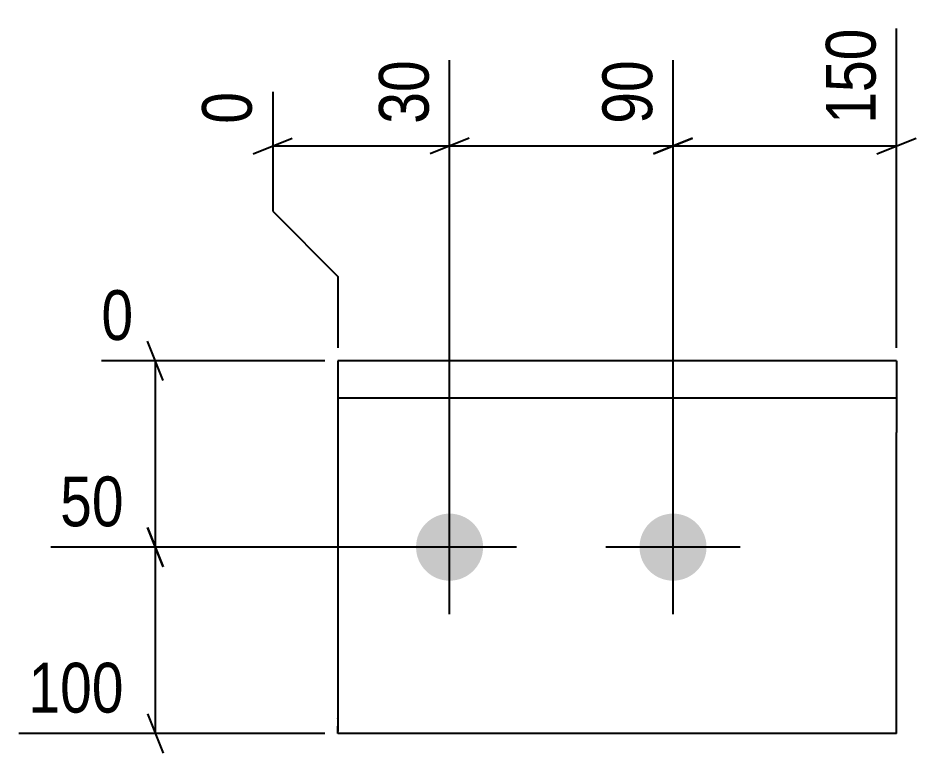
# Model space of a CAD drawing. Header units: millimetres. Extents: x 10 to 11007, y -27 to 346.
# Drawn here: x 5508.7 to 5749.9, y 10.5 to 207.8 of the extents above; entities that cross this region are included whole.
import ezdxf

# ---------------------------------------------------------------- set-up
doc = ezdxf.new("R2010")
doc.units = ezdxf.units.MM
doc.linetypes.add('DXK_LINE_DOT2', pattern=[3.9198, 1.9599, -1.9599])
doc.layers.add('MÅLSÆTNING', color=7, linetype='Continuous')
doc.layers.add('STÅL', color=7, linetype='Continuous')
doc.styles.add('Arial Narrow', font='ARIALN.TTF', dxfattribs={"height": 0.2})

msp = doc.modelspace()

# ---------------------------------------------------------------- hatches: boundary and pattern name
at = {"layer": 'STÅL', "linetype": 'Continuous'}
for points in [[(5615.64, 65.75, -1), (5633.64, 65.75, -1)], [(5675.64, 65.75, -1), (5693.64, 65.75, -1)]]:
    msp.add_hatch(color=3, dxfattribs=at).paths.add_polyline_path(points)

# ---------------------------------------------------------------- linework, layer by layer
at = {"layer": 'MÅLSÆTNING', "color": 7, "linetype": 'Continuous'}
for p, q in [((5744.64, 119.25), (5744.64, 204.97)), ((5624.64, 69.25), (5624.64, 196.44)), ((5624.64, 69.25), (5624.64, 196.44)), ((5684.64, 69.25), (5684.64, 196.44)), ((5684.64, 69.25), (5684.64, 196.44)), ((5577.14, 187.91), (5577.14, 155.93)), ((5571.89, 171.33), (5582.39, 175.53)), ((5629.89, 175.53), (5619.39, 171.33)), ((5689.89, 175.53), (5679.39, 171.33)), ((5679.39, 171.33), (5689.89, 175.53)), ((5739.39, 171.33), (5749.89, 175.53)), ((5577.14, 173.43), (5624.64, 173.43)), ((5624.64, 173.43), (5684.64, 173.43)), ((5684.64, 173.43), (5744.64, 173.43)), ((5577.14, 155.93), (5594.64, 138.43)), ((5594.64, 138.43), (5594.64, 119.25)), ((5547.74, 110.5), (5543.54, 121)), ((5591.14, 115.75), (5531.16, 115.75)), ((5545.64, 65.75), (5545.64, 115.75)), ((5543.54, 71), (5547.74, 60.5)), ((5547.74, 60.5), (5543.54, 71)), ((5621.14, 65.75), (5517.53, 65.75)), ((5621.14, 65.75), (5517.53, 65.75)), ((5545.64, 15.75), (5545.64, 65.75)), ((5543.54, 21), (5547.74, 10.5)), ((5591.14, 15.75), (5509, 15.75))]:
    msp.add_line(p, q, dxfattribs=at)
at = {"layer": 'STÅL', "color": 2, "linetype": 'Continuous'}
for p, q in [((5594.64, 115.75), (5594.64, 16.24)), ((5744.64, 115.75), (5594.64, 115.75)), ((5744.64, 115.75), (5744.64, 96.49)), ((5744.64, 105.75), (5594.64, 105.75)), ((5744.64, 15.75), (5744.64, 96.49)), ((5594.64, 15.75), (5594.64, 16.24)), ((5744.64, 15.75), (5594.64, 15.75))]:
    msp.add_line(p, q, dxfattribs=at)
at = {"layer": 'STÅL', "color": 3, "linetype": 'Continuous'}
for p, q in [((5624.64, 47.75), (5624.64, 83.75)), ((5684.64, 47.75), (5684.64, 83.75)), ((5642.64, 65.75), (5606.64, 65.75)), ((5702.64, 65.75), (5666.64, 65.75))]:
    msp.add_line(p, q, dxfattribs=at)
at = {"layer": 'STÅL', "color": 7, "linetype": 'DXK_LINE_DOT2'}
msp.add_line((5594.64, 15.75), (5594.64, 19.76), dxfattribs=at)

# ---------------------------------------------------------------- wipeouts: each hides what was drawn before it
at = {"color": 0, "linetype": 'Continuous'}
for points in [[(5539.94, 68.55), (5539.94, 88.15), (5517.28, 88.15), (5517.28, 68.55)], [(5539.94, 18.55), (5539.94, 38.15), (5508.75, 38.15), (5508.75, 18.55)]]:
    msp.add_wipeout(points, dxfattribs=at).dxf.layer = 'MÅLSÆTNING'

# ---------------------------------------------------------------- next in the draw order: texts
at = {"layer": 'MÅLSÆTNING', "color": 3, "linetype": 'Continuous', "style": 'Arial Narrow'}
for s, p in [('50', (5520.08, 71.35)), ('100', (5511.55, 21.35))]:
    msp.add_text(s, height=13.362, dxfattribs=at).set_placement(p)

# ---------------------------------------------------------------- next in the draw order: wipeouts: each hides what was drawn before it
at = {"color": 0, "linetype": 'Continuous'}
for points in [[(5741.84, 207.77), (5722.24, 207.77), (5722.24, 176.58), (5741.84, 176.58)], [(5621.84, 199.24), (5602.24, 199.24), (5602.24, 176.58), (5621.84, 176.58)], [(5681.84, 199.24), (5662.24, 199.24), (5662.24, 176.58), (5681.84, 176.58)], [(5574.34, 190.71), (5554.74, 190.71), (5554.74, 176.58), (5574.34, 176.58)], [(5542.49, 118.55), (5542.49, 138.15), (5528.36, 138.15), (5528.36, 118.55)]]:
    msp.add_wipeout(points, dxfattribs=at).dxf.layer = 'MÅLSÆTNING'

# ---------------------------------------------------------------- next in the draw order: linework, layer by layer
at = {"layer": 'MÅLSÆTNING', "color": 7, "linetype": 'Continuous'}
msp.add_line((5629.89, 175.53), (5619.39, 171.33), dxfattribs=at)

# ---------------------------------------------------------------- next in the draw order: texts
at = {"layer": 'MÅLSÆTNING', "color": 3, "linetype": 'Continuous', "style": 'Arial Narrow'}
for s, height, p in [('150', 13.362, (5739.04, 179.38)), ('30', 13.362, (5619.04, 179.38)), ('90', 13.362, (5679.04, 179.38)), ('0', 13.36, (5571.54, 179.38))]:
    msp.add_text(s, height=height, rotation=90.0002, dxfattribs=at).set_placement(p)
msp.add_text('0', height=13.36, dxfattribs=at).set_placement((5531.16, 121.35))

doc.saveas('drawing.dxf')
